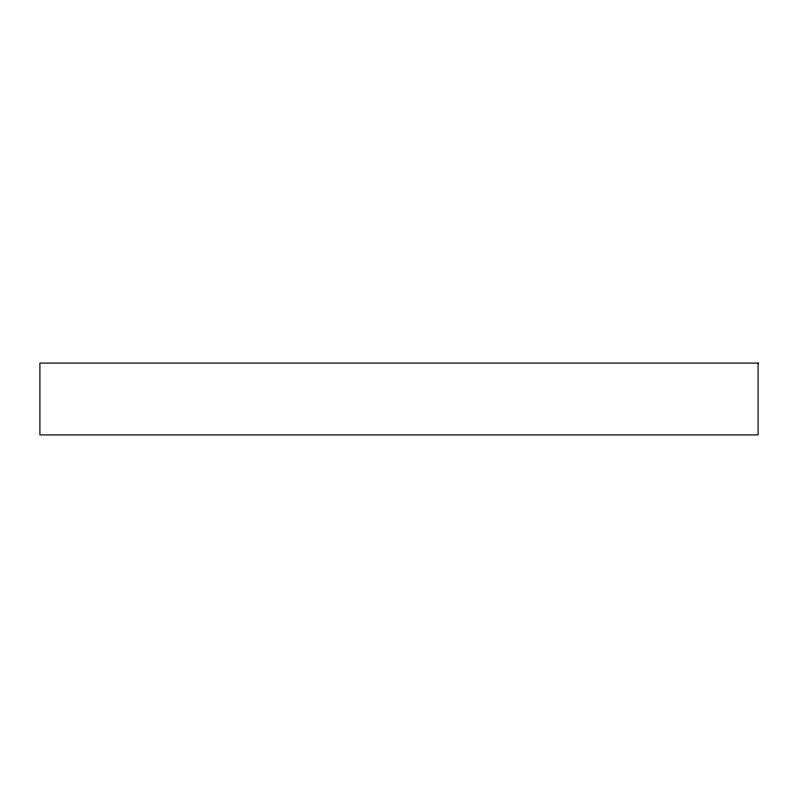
<?xml version="1.0" encoding="UTF-8"?>
<svg xmlns="http://www.w3.org/2000/svg" width="798" height="798" viewBox="0 0 798 798"><rect width="100%" height="100%" fill="white"/><g stroke="black" fill="none" stroke-linecap="round" stroke-linejoin="round"><path stroke-width="1.2" d="M758.1 363.09L39.9 363.09L39.9 434.91L758.1 434.91L758.1 363.09"/></g></svg>
